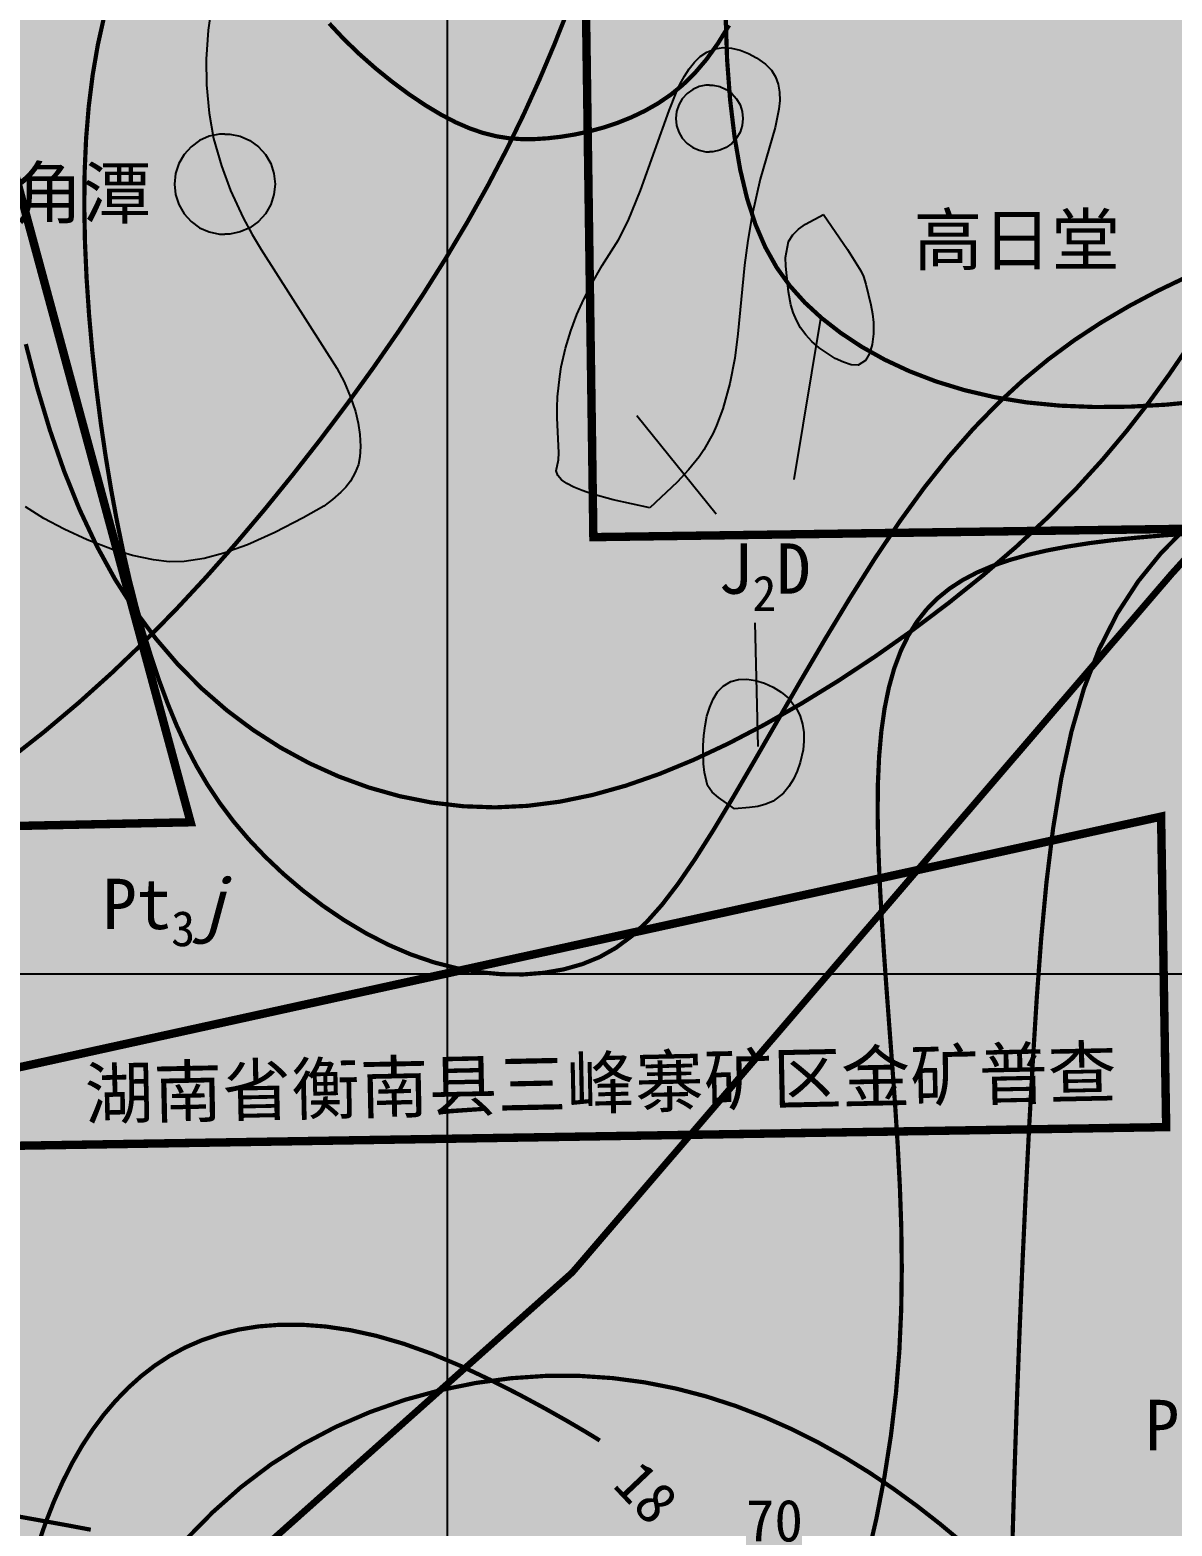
# Model space of a CAD drawing. Extents: x 13788 to 14373, y 59028 to 59855.
# Drawn here: x 14075.2 to 14143.1, y 59367.1 to 59456.2 of the extents above; entities that cross this region are included whole.
import ezdxf

# ---------------------------------------------------------------- set-up
doc = ezdxf.new("R2010")
doc.units = 0
doc.header["$LTSCALE"] = 0.5
doc.header["$MEASUREMENT"] = 0
doc.layers.get('0').update_dxf_attribs({"color": 6})
for name, color, linetype in [('TREE_LAYER', 7, 'Continuous'), ('三口', 7, 'Continuous'), ('图框', 7, 'Continuous'), ('地名', 7, 'Continuous'), ('地层产状', 7, 'Continuous'), ('地层代号', 7, 'Continuous'), ('地质界线', 7, 'Continuous'), ('填色', 6, 'Continuous'), ('异常WL', 7, 'Continuous'), ('异常WT', 7, 'Continuous'), ('构造', 7, 'Continuous'), ('矿点WT', 7, 'Continuous')]:
    doc.layers.add(name, color=color, linetype=linetype)
doc.styles.add('HZTXT', font='', dxfattribs={"height": 1})
doc.styles.get("Standard").update_dxf_attribs({"font": ''})
doc.styles.get('HZTXT').set_extended_font_data('SimSun')
doc.styles.get('Standard').set_extended_font_data('SimSun')

# ---------------------------------------------------------------- blocks, each defined once
blk = doc.blocks.new('279')
at = {"true_color": 0xd70065}
blk.add_hatch(color=232, dxfattribs=at).paths.add_polyline_path([(-0.001231, 0.49567), (0.050142, 0.495571), (0.152115, 0.473896), (0.247353, 0.431494), (0.331693, 0.370216), (0.401451, 0.292743), (0.453576, 0.202459), (0.485791, 0.103311), (0.496688, -0.000369), (0.496688, -0.000369), (0.485791, -0.104049), (0.453576, -0.203197), (0.401451, -0.293481), (0.331693, -0.370954), (0.247353, -0.432231), (0.152115, -0.474634), (0.050142, -0.496309), (-0.001129, -0.496396), (-0.001129, -0.496396), (-0.054109, -0.496309), (-0.156081, -0.474634), (-0.251319, -0.432231), (-0.33566, -0.370954), (-0.405417, -0.293481), (-0.457543, -0.203197), (-0.489758, -0.104049), (-0.500655, -0.000369), (-0.489758, 0.103311), (-0.457543, 0.202459), (-0.405417, 0.292743), (-0.33566, 0.370216), (-0.251319, 0.431494), (-0.156081, 0.473896), (-0.054109, 0.495571), (-0.001231, 0.49567)])
at = {"color": 18, "true_color": 0x000000}
for points in [[(-0.001231, 0.49567), (-0.054109, 0.495571), (-0.156081, 0.473896), (-0.251319, 0.431494), (-0.33566, 0.370216), (-0.405417, 0.292743), (-0.457543, 0.202459), (-0.489758, 0.103311), (-0.500655, -0.000369), (-0.489758, -0.104049), (-0.457543, -0.203197), (-0.405417, -0.293481), (-0.33566, -0.370954), (-0.251319, -0.432231), (-0.156081, -0.474634), (-0.054109, -0.496309), (-0.001129, -0.496396)], [(-0.001231, 0.49567), (0.050142, 0.495571), (0.152115, 0.473896), (0.247353, 0.431494), (0.331693, 0.370216), (0.401451, 0.292743), (0.453576, 0.202459), (0.485791, 0.103311), (0.496688, -0.000369), (0.496688, -0.000369), (0.485791, -0.104049), (0.453576, -0.203197), (0.401451, -0.293481), (0.331693, -0.370954), (0.247353, -0.432231), (0.152115, -0.474634), (0.050142, -0.496309), (-0.001129, -0.496396)]]:
    blk.add_lwpolyline(points, dxfattribs=at)

msp = doc.modelspace()

# ---------------------------------------------------------------- hatches: boundary and pattern name
at = {"layer": '填色', "true_color": 0xf5e173}
h = msp.add_hatch(color=41, dxfattribs=at)
h.paths.add_polyline_path([(14239.999, 59800.002), (13799.999, 59800.002), (13799.999, 59040.002), (14239.999, 59040.002)])
h.paths.add_polyline_path([(14090.685, 59568.548), (14090.638, 59568.658), (14090.592, 59568.768), (14090.546, 59568.878), (14090.5, 59568.986), (14090.454, 59569.095), (14090.409, 59569.202), (14090.364, 59569.309), (14090.319, 59569.414), (14090.275, 59569.519), (14090.231, 59569.623), (14090.187, 59569.726), (14090.144, 59569.828), (14090.101, 59569.929), (14090.058, 59570.028), (14090.016, 59570.127), (14089.975, 59570.224), (14089.934, 59570.32), (14089.893, 59570.415), (14089.853, 59570.508), (14089.814, 59570.6), (14089.775, 59570.69), (14089.736, 59570.779), (14089.699, 59570.866), (14089.662, 59570.952), (14089.625, 59571.036), (14089.589, 59571.118), (14089.554, 59571.198), (14089.52, 59571.277), (14089.486, 59571.354), (14089.486, 59571.354), (14089.721, 59570.818), (14090.262, 59569.55), (14090.726, 59568.451), (14090.726, 59568.451), (14090.726, 59568.451)], flags=16)
at = {"layer": '填色', "linetype": 'Continuous', "true_color": 0xfb98f3}
h = msp.add_hatch(color=211, dxfattribs=at)
h.paths.add_polyline_path([(14067.727, 59509.209), (14068.155, 59510.018), (14068.593, 59510.712), (14069.084, 59511.341), (14070.073, 59512.477), (14071.86, 59514.39), (14071.949, 59514.543), (14071.938, 59514.665), (14071.796, 59514.761), (14071.619, 59514.755), (14071.422, 59514.654), (14070.88, 59514.277), (14070.641, 59514.19), (14070.086, 59514.166), (14069.95, 59514.207), (14069.829, 59514.292), (14069.716, 59514.468), (14069.644, 59514.697), (14069.281, 59516.652), (14069.079, 59517.552), (14068.948, 59517.747), (14068.706, 59517.819), (14068.624, 59517.798), (14068.578, 59517.734), (14068.545, 59517.364), (14068.768, 59514.105), (14068.801, 59512.84), (14068.73, 59512.105), (14068.665, 59511.983), (14068.557, 59511.897), (14068.266, 59511.8), (14067.919, 59511.778), (14067.545, 59511.828), (14067.186, 59511.957), (14066.559, 59512.331), (14065.495, 59513.035), (14063.838, 59514.257), (14063.441, 59514.447), (14063.051, 59514.522), (14063.222, 59513.634), (14063.539, 59512.233), (14063.235, 59513.258), (14062.962, 59514.256), (14062.679, 59515.347), (14062.547, 59515.955), (14062.272, 59517.67), (14061.621, 59522.395), (14061.512, 59523.07), (14061.424, 59523.508), (14061.306, 59523.899), (14060.853, 59524.887), (14060.647, 59525.475), (14060.567, 59525.808), (14060.528, 59526.074), (14060.507, 59526.837), (14060.467, 59527.128), (14060.409, 59527.306), (14060.117, 59528.003), (14060.031, 59528.255), (14059.935, 59528.631), (14059.784, 59529.396), (14059.516, 59530.238), (14059.433, 59530.612), (14059.397, 59530.901), (14059.414, 59531.307), (14059.447, 59531.517), (14059.587, 59532.113), (14059.717, 59533.11), (14059.664, 59533.537), (14059.428, 59534.66), (14059.175, 59535.761), (14058.986, 59536.328), (14058.645, 59537.092), (14057.254, 59538.255), (14055.962, 59539.419), (14055.39, 59540.003), (14053.961, 59541.603), (14052.798, 59542.788), (14052.549, 59543.105), (14052.455, 59543.317), (14052.358, 59543.93), (14052.334, 59544.566), (14052.393, 59545.009), (14052.531, 59545.418), (14052.733, 59545.77), (14052.965, 59546.023), (14053.422, 59546.342), (14054.172, 59546.73), (14054.602, 59546.881), (14055.065, 59546.938), (14055.398, 59546.914), (14055.665, 59546.829), (14055.877, 59546.664), (14056.027, 59546.436), (14056.089, 59546.262), (14056.12, 59546.044), (14056.09, 59544.698), (14056.134, 59544.522), (14056.227, 59544.403), (14056.373, 59544.334), (14056.549, 59544.299), (14057.047, 59544.305), (14057.753, 59544.437), (14058.317, 59544.635), (14058.704, 59544.868), (14058.897, 59545.092), (14059.291, 59545.983), (14059.999, 59547.411), (14060.348, 59548.222), (14060.458, 59548.561), (14060.52, 59548.931), (14060.511, 59550.895), (14060.554, 59551.21), (14060.717, 59551.861), (14060.729, 59552.116), (14060.673, 59552.33), (14060.57, 59552.536), (14059.847, 59553.524), (14059.572, 59553.975), (14059.442, 59554.327), (14059.425, 59554.657), (14059.528, 59554.911), (14059.772, 59555.183), (14060.231, 59555.571), (14061.062, 59556.184), (14061.36, 59556.461), (14061.728, 59556.943), (14061.788, 59557.092), (14061.795, 59557.242), (14061.716, 59557.421), (14061.566, 59557.471), (14061.492, 59557.422), (14061.182, 59557.051), (14060.883, 59556.852), (14060.625, 59556.802), (14060.321, 59556.926), (14059.618, 59557.389), (14059.354, 59557.616), (14059.156, 59557.838), (14059.026, 59558.066), (14058.975, 59558.239), (14058.971, 59558.494), (14059.022, 59558.726), (14059.2, 59559.093), (14059.543, 59559.55), (14060.558, 59560.701), (14060.971, 59561.08), (14061.697, 59561.501), (14063.812, 59562.314), (14064.053, 59562.456), (14064.322, 59562.673), (14064.863, 59563.235), (14065.307, 59563.811), (14065.586, 59564.322), (14065.748, 59564.842), (14065.711, 59565.055), (14065.507, 59565.485), (14062.876, 59570.106), (14062.507, 59570.938), (14062.441, 59571.244), (14062.422, 59571.519), (14062.443, 59571.844), (14062.511, 59572.198), (14062.729, 59572.727), (14063.13, 59573.297), (14063.455, 59573.582), (14063.841, 59573.777), (14064.313, 59573.899), (14064.955, 59573.952), (14066.1, 59573.883), (14069.022, 59573.492), (14070.128, 59573.377), (14071.822, 59573.311), (14073.653, 59573.328), (14073.915, 59573.382), (14075.269, 59574.055), (14075.702, 59574.203), (14076.126, 59574.303), (14076.835, 59574.392), (14077.66, 59574.414), (14078.317, 59574.364), (14078.874, 59574.251), (14079.207, 59574.121), (14079.523, 59573.919), (14079.809, 59573.647), (14080.038, 59573.34), (14080.355, 59572.719), (14081.51, 59570.044), (14081.925, 59569.314), (14082.39, 59568.665), (14082.967, 59568.036), (14083.529, 59567.585), (14084.129, 59567.265), (14084.325, 59567.213), (14084.557, 59567.201), (14084.778, 59567.231), (14084.945, 59567.294), (14085.448, 59567.638), (14086.711, 59569.049), (14087.128, 59569.413), (14087.654, 59569.707), (14089.401, 59570.506), (14089.937, 59570.787), (14090.601, 59571.228), (14092.927, 59572.933), (14093.739, 59573.416), (14094.604, 59573.827), (14095.389, 59574.088), (14096.141, 59574.2), (14096.482, 59574.162), (14097.645, 59573.822), (14098.017, 59573.761), (14098.994, 59573.808), (14100.489, 59574.007), (14102.299, 59574.34), (14103.616, 59574.682), (14104.034, 59574.847), (14104.399, 59575.057), (14104.605, 59575.25), (14104.665, 59575.417), (14104.631, 59575.503), (14104.544, 59575.594), (14104.239, 59575.718), (14102.317, 59576.077), (14098.049, 59576.746), (14097.122, 59576.833), (14096.359, 59576.835), (14095.659, 59576.779), (14094.866, 59576.671), (14093.41, 59576.349), (14092.124, 59575.974), (14088.425, 59574.776), (14087.407, 59574.5), (14086.925, 59574.418), (14086.544, 59574.391), (14086.184, 59574.412), (14085.725, 59574.491), (14085.164, 59574.67), (14084.475, 59575.028), (14083.866, 59575.46), (14083.282, 59575.988), (14082.153, 59577.238), (14078.013, 59582.184), (14077.329, 59582.9), (14076.534, 59583.653), (14075.744, 59584.312), (14074.904, 59584.904), (14074.092, 59585.38), (14073.268, 59585.768), (14072.705, 59585.978), (14072.06, 59586.165), (14071.469, 59586.291), (14070.777, 59586.389), (14061.467, 59587.046), (14060.445, 59587.08), (14059.597, 59587.05), (14057.571, 59586.885), (14056.323, 59586.729), (14055.901, 59586.625), (14055.398, 59586.435), (14053.743, 59585.595), (14052.527, 59584.865), (14052.077, 59584.542), (14051.586, 59584.134), (14050.617, 59583.166), (14049.616, 59581.951), (14048.713, 59580.667), (14047.797, 59579.137), (14046.904, 59577.374), (14046.095, 59575.496), (14044.934, 59572.384), (14044.019, 59569.683), (14043.767, 59568.635), (14043.599, 59567.49), (14043.409, 59565.569), (14043.227, 59563.255), (14043.151, 59561.53), (14043.208, 59559.946), (14043.155, 59558.921), (14043.125, 59557.17), (14042.623, 59547.599), (14042.646, 59546.656), (14042.853, 59545.238), (14042.847, 59544.283), (14042.73, 59543.2), (14042.301, 59541.453), (14041.606, 59537.057), (14041.63, 59536.603), (14041.717, 59536.133), (14042.29, 59534.821), (14042.388, 59534.425), (14042.403, 59534.084), (14042.318, 59533.623), (14041.858, 59532.249), (14041.503, 59530.801), (14041.306, 59529.602), (14041.262, 59528.522), (14041.3, 59527.752), (14041.405, 59526.964), (14041.535, 59526.321), (14041.712, 59525.744), (14042.107, 59524.774), (14042.6, 59523.687), (14044.45, 59519.964), (14044.729, 59519.284), (14044.874, 59518.699), (14044.929, 59518.141), (14044.949, 59517.294), (14044.887, 59514.376), (14044.736, 59512.22), (14044.401, 59509.777), (14044.409, 59509.193), (14044.473, 59508.871), (14044.594, 59508.529), (14044.782, 59508.168), (14045.052, 59507.789), (14045.411, 59507.391), (14045.854, 59506.975), (14046.962, 59506.087), (14048.31, 59505.125), (14054.678, 59500.778), (14058.309, 59498.256), (14060.462, 59496.703), (14060.969, 59496.299), (14061.286, 59495.995), (14061.867, 59495.247), (14062.547, 59494.191), (14063.196, 59493.006), (14063.771, 59491.759), (14064.502, 59489.825), (14065.189, 59487.808), (14065.533, 59486.59), (14065.831, 59485.174), (14066.038, 59483.801), (14066.171, 59482.533), (14066.266, 59481.009), (14066.291, 59479.683), (14066.251, 59477.798), (14066.155, 59475.925), (14066.033, 59474.476), (14065.825, 59472.758), (14065.445, 59470.36), (14064.897, 59467.797), (14064.12, 59464.843), (14062.304, 59458.698), (14062.057, 59457.527), (14061.904, 59456.301), (14061.857, 59455.578), (14061.854, 59454.958), (14061.893, 59454.255), (14061.975, 59453.546), (14062.107, 59452.809), (14062.304, 59451.983), (14062.495, 59451.338), (14062.733, 59450.686), (14063.512, 59448.855), (14065.747, 59444.006), (14066.471, 59442.28), (14066.904, 59441.096), (14067.202, 59440.167), (14068.016, 59437.112), (14068.251, 59436.34), (14068.726, 59435.139), (14069.321, 59433.912), (14069.816, 59433.049), (14070.377, 59432.2), (14071.083, 59431.262), (14071.726, 59430.518), (14072.423, 59429.803), (14073.179, 59429.11), (14074.008, 59428.434), (14074.895, 59427.791), (14075.986, 59427.1), (14077.187, 59426.453), (14078.555, 59425.836), (14080.075, 59425.257), (14081.253, 59424.899), (14082.512, 59424.629), (14083.442, 59424.524), (14084.326, 59424.546), (14085.527, 59424.727), (14086.694, 59425.035), (14088.093, 59425.536), (14089.713, 59426.255), (14091.414, 59427.132), (14092.627, 59427.839), (14093.15, 59428.231), (14093.646, 59428.66), (14093.936, 59428.96), (14094.22, 59429.326), (14094.508, 59429.828), (14094.69, 59430.319), (14094.779, 59430.768), (14094.814, 59431.386), (14094.78, 59432.093), (14094.685, 59432.76), (14094.515, 59433.468), (14094.23, 59434.324), (14093.84, 59435.23), (14093.412, 59436.035), (14088.905, 59443.099), (14088.375, 59443.99), (14087.845, 59444.984), (14087.093, 59446.608), (14086.54, 59448.072), (14086.081, 59449.71), (14085.809, 59451.223), (14085.656, 59452.91), (14085.638, 59454.424), (14085.747, 59456.147), (14086.004, 59457.981), (14086.291, 59459.361), (14086.637, 59460.623), (14088.012, 59464.648), (14088.421, 59465.963), (14088.709, 59467.172), (14088.934, 59468.588), (14089.018, 59469.887), (14088.97, 59471.059), (14088.877, 59471.754), (14088.752, 59472.401), (14088.593, 59473.043), (14088.409, 59473.618), (14088.164, 59474.215), (14087.806, 59474.954), (14086.94, 59476.485), (14086.484, 59477.16), (14086.061, 59477.715), (14085.669, 59478.165), (14085.278, 59478.529), (14084.73, 59478.963), (14084.321, 59479.189), (14079.91, 59480.96), (14079.177, 59481.306), (14078.349, 59481.78), (14077.429, 59482.431), (14076.742, 59483.059), (14076.116, 59483.857), (14075.911, 59484.198), (14075.727, 59484.598), (14075.458, 59485.47), (14075.278, 59486.466), (14075.214, 59487.353), (14075.246, 59488.368), (14075.473, 59490.749), (14075.78, 59492.732), (14076.113, 59494.237), (14076.879, 59497.105), (14077.059, 59498.117), (14077.132, 59499.084), (14077.108, 59500.078), (14077.001, 59500.793), (14076.814, 59501.446), (14076.47, 59502.219), (14075.971, 59502.98), (14075.305, 59503.73), (14074.461, 59504.455), (14073.769, 59504.931), (14073.065, 59505.341), (14067.825, 59508.115), (14067.602, 59508.271), (14067.504, 59508.451), (14067.569, 59508.814)])
h.paths.add_polyline_path([(14060.978, 59528.048), (14061.03, 59527.772), (14061.457, 59528.419), (14061.981, 59529.319), (14062.512, 59529.879), (14062.686, 59530.127), (14062.919, 59530.622), (14063.283, 59531.645), (14063.427, 59531.906), (14063.508, 59531.944), (14063.583, 59531.928), (14064.095, 59531.582), (14064.29, 59531.488), (14065.16, 59531.255), (14065.517, 59531.211), (14065.902, 59531.214), (14066.494, 59531.339), (14066.869, 59531.497), (14067.205, 59531.706), (14067.481, 59531.959), (14067.683, 59532.249), (14067.803, 59532.567), (14067.833, 59532.905), (14067.764, 59533.253), (14067.691, 59533.427), (14067.461, 59533.763), (14067.112, 59534.065), (14066.638, 59534.314), (14066.353, 59534.413), (14065.4, 59534.62), (14063.835, 59534.825), (14063.38, 59534.97), (14062.268, 59535.033), (14062.036, 59535.083), (14061.879, 59535.153), (14061.748, 59535.278), (14061.638, 59535.5), (14061.524, 59536.595), (14061.436, 59536.869), (14061.323, 59536.98), (14061.141, 59536.967), (14060.945, 59536.833), (14060.823, 59536.685), (14060.58, 59536.259), (14060.451, 59536.103), (14060.297, 59535.981), (14060.086, 59535.922), (14060.006, 59535.95), (14060.091, 59531.483), (14060.113, 59530.931), (14060.14, 59530.607), (14060.187, 59530.331), (14060.249, 59530.117), (14060.309, 59529.98), (14060.39, 59529.83), (14060.615, 59529.466), (14060.729, 59529.258), (14060.823, 59529.037), (14060.858, 59528.924), (14060.905, 59528.694)], flags=17)
at = {"layer": '填色', "linetype": 'Continuous', "true_color": 0xffb3ff}
for points in [[(14117.254, 59438.077), (14117.65, 59442.174), (14117.849, 59443.64), (14118.113, 59445.163), (14118.594, 59447.288), (14119.48, 59450.355), (14119.702, 59451.449), (14119.748, 59451.971), (14119.736, 59452.469), (14119.657, 59452.94), (14119.498, 59453.377), (14119.251, 59453.776), (14118.903, 59454.132), (14118.365, 59454.516), (14117.889, 59454.771), (14117.392, 59454.964), (14116.887, 59455.084), (14116.391, 59455.116), (14115.919, 59455.05), (14115.41, 59454.844), (14115.025, 59454.579), (14114.676, 59454.244), (14114.361, 59453.849), (14114.076, 59453.406), (14113.817, 59452.926), (14113.581, 59452.42), (14113.164, 59451.377), (14111.471, 59446.607), (14110.74, 59444.816), (14110.155, 59443.675), (14109.196, 59442.154), (14108.527, 59440.994), (14108.096, 59440.148), (14107.69, 59439.24), (14107.324, 59438.269), (14107.009, 59437.232), (14106.76, 59436.126), (14106.663, 59435.547), (14106.535, 59434.335), (14106.507, 59433.701), (14106.509, 59433.091), (14106.619, 59431.004), (14106.591, 59430.598), (14106.46, 59429.928), (14106.556, 59429.658), (14106.768, 59429.408), (14107.086, 59429.176), (14107.498, 59428.961), (14107.991, 59428.759), (14108.555, 59428.569), (14109.846, 59428.218), (14112.016, 59427.732), (14113.648, 59429.262), (14114.33, 59429.993), (14114.95, 59430.768), (14115.23, 59431.176), (14115.783, 59432.169), (14115.995, 59432.638), (14116.36, 59433.615), (14116.781, 59435.134), (14117.07, 59436.647)], [(14124.735, 59441.49), (14124.57, 59441.83), (14123.785, 59443.112), (14122.346, 59445.179), (14121.278, 59444.611), (14120.866, 59444.315), (14120.526, 59443.974), (14120.28, 59443.572), (14120.094, 59442.628), (14120.108, 59442.109), (14120.28, 59440.588), (14120.409, 59439.812), (14120.552, 59439.348), (14120.745, 59438.892), (14120.993, 59438.449), (14121.298, 59438.025), (14121.661, 59437.624), (14122.087, 59437.252), (14123.054, 59436.626), (14123.548, 59436.393), (14124.006, 59436.245), (14124.412, 59436.226), (14124.858, 59436.504), (14125.094, 59436.917), (14125.253, 59437.458), (14125.332, 59438.084), (14125.331, 59438.751), (14125.276, 59439.278), (14125.174, 59439.811), (14124.872, 59441.047)], [(14120.969, 59412.581), (14121.134, 59413.331), (14121.184, 59413.847), (14121.175, 59414.356), (14121.101, 59414.854), (14120.958, 59415.335), (14120.739, 59415.795), (14120.268, 59416.399), (14119.844, 59416.761), (14119.364, 59417.065), (14118.849, 59417.302), (14118.318, 59417.464), (14117.792, 59417.54), (14117.292, 59417.523), (14116.837, 59417.402), (14116.378, 59417.119), (14116.058, 59416.775), (14115.795, 59416.352), (14115.585, 59415.866), (14115.423, 59415.333), (14115.306, 59414.768), (14115.23, 59414.188), (14115.188, 59413.591), (14115.217, 59412.494), (14115.274, 59411.994), (14115.46, 59411.204), (14115.728, 59410.816), (14116.1, 59410.491), (14117.066, 59409.826), (14117.944, 59409.894), (14118.446, 59409.97), (14118.922, 59410.094), (14119.362, 59410.286), (14119.975, 59410.761), (14120.296, 59411.149), (14120.57, 59411.59), (14120.794, 59412.072)]]:
    msp.add_hatch(color=211, dxfattribs=at).paths.add_polyline_path(points)

# ---------------------------------------------------------------- linework, layer by layer
at = {"layer": 'TREE_LAYER', "color": 5, "const_width": 0.5, "elevation": 564.752}
msp.add_lwpolyline([(14107.244, 59527.557), (14181.762, 59528.611), (14182.158, 59500.911), (14157.316, 59500.557), (14157.709, 59472.856), (14174.272, 59473.092), (14174.536, 59454.625), (14157.971, 59454.39), (14158.365, 59426.689), (14108.666, 59425.988)], close=True, dxfattribs=at)
at = {"layer": 'TREE_LAYER', "color": 6, "const_width": 0.5, "elevation": -20.418}
msp.add_lwpolyline([(14072.331, 59454.771), (14084.711, 59409.025), (14043.32, 59408.141), (14042.337, 59454.13), (14072.331, 59454.771)], close=True, dxfattribs=at)
at = {"layer": '三口', "color": 5, "ltscale": 2, "const_width": 0.5, "elevation": 10, "flags": 128}
msp.add_lwpolyline([(14051.571, 59389.406), (14142.734, 59390.886), (14142.431, 59409.36), (14051.571, 59389.406), (14051.571, 59389.406)], dxfattribs=at)
at = {"layer": '图框'}
for points, elevation in [([(14099.999, 59040.002), (14099.999, 59800.002)], 17), ([(13799.999, 59400.002), (14239.999, 59400.002)], 7)]:
    msp.add_lwpolyline(points, dxfattribs=dict(at, elevation=elevation))
at = {"layer": '地层代号', "color": 0}
for points, elevation in [([(14122.176, 59438.997), (14120.579, 59429.412)], 725), ([(14111.26, 59433.229), (14115.964, 59427.371)], 724)]:
    msp.add_lwpolyline(points, dxfattribs=dict(at, elevation=elevation))
at = {"layer": '地质界线', "linetype": 'Continuous'}
msp.add_lwpolyline([(14086.004, 59457.981), (14085.747, 59456.147), (14085.638, 59454.424), (14085.656, 59452.91), (14085.809, 59451.223), (14086.081, 59449.71), (14086.54, 59448.072), (14087.093, 59446.608), (14087.845, 59444.984), (14088.375, 59443.99), (14088.905, 59443.099), (14093.412, 59436.035), (14093.84, 59435.23), (14094.23, 59434.324), (14094.515, 59433.468), (14094.685, 59432.76), (14094.78, 59432.093), (14094.814, 59431.386), (14094.779, 59430.768), (14094.69, 59430.319), (14094.508, 59429.828), (14094.22, 59429.326), (14093.936, 59428.96), (14093.646, 59428.66), (14093.15, 59428.231), (14092.627, 59427.839), (14091.414, 59427.132), (14089.713, 59426.255), (14088.093, 59425.536), (14086.694, 59425.035), (14085.527, 59424.727), (14084.326, 59424.546), (14083.442, 59424.524), (14082.512, 59424.629), (14081.253, 59424.899), (14080.075, 59425.257), (14078.555, 59425.836), (14077.187, 59426.453), (14075.986, 59427.1), (14074.895, 59427.791)], dxfattribs=at)
at = {"layer": '地质界线'}
for points, elevation in [([(14112.016, 59427.732), (14109.846, 59428.218), (14108.555, 59428.569), (14107.991, 59428.759), (14107.498, 59428.961), (14107.086, 59429.176), (14106.768, 59429.408), (14106.556, 59429.658), (14106.46, 59429.928), (14106.591, 59430.598), (14106.619, 59431.004), (14106.509, 59433.091), (14106.507, 59433.701), (14106.535, 59434.335), (14106.663, 59435.547), (14106.76, 59436.126), (14107.009, 59437.232), (14107.324, 59438.269), (14107.69, 59439.24), (14108.096, 59440.148), (14108.527, 59440.994), (14109.196, 59442.154), (14110.155, 59443.675), (14110.74, 59444.816), (14111.471, 59446.607), (14113.164, 59451.377), (14113.581, 59452.42), (14113.817, 59452.926), (14114.076, 59453.406), (14114.361, 59453.849), (14114.676, 59454.244), (14115.025, 59454.579), (14115.41, 59454.844), (14115.919, 59455.05), (14116.391, 59455.116), (14116.887, 59455.084), (14117.392, 59454.964), (14117.889, 59454.771), (14118.365, 59454.516), (14118.903, 59454.132), (14119.251, 59453.776), (14119.498, 59453.377), (14119.657, 59452.94), (14119.736, 59452.469), (14119.748, 59451.971), (14119.702, 59451.449), (14119.48, 59450.355), (14118.594, 59447.288), (14118.113, 59445.163), (14117.849, 59443.64), (14117.65, 59442.174), (14117.254, 59438.077), (14117.07, 59436.647), (14116.781, 59435.134), (14116.36, 59433.615), (14115.995, 59432.638), (14115.783, 59432.169), (14115.23, 59431.176), (14114.95, 59430.768), (14114.33, 59429.993), (14113.648, 59429.262), (14112.016, 59427.732)], 543), ([(14122.346, 59445.179), (14123.785, 59443.112), (14124.57, 59441.83), (14124.735, 59441.49), (14124.872, 59441.047), (14125.174, 59439.811), (14125.276, 59439.278), (14125.331, 59438.751), (14125.332, 59438.084), (14125.253, 59437.458), (14125.094, 59436.917), (14124.858, 59436.504), (14124.412, 59436.226), (14124.006, 59436.245), (14123.548, 59436.393), (14123.054, 59436.626), (14122.087, 59437.252), (14121.661, 59437.624), (14121.298, 59438.025), (14120.993, 59438.449), (14120.745, 59438.892), (14120.552, 59439.348), (14120.409, 59439.812), (14120.28, 59440.588), (14120.108, 59442.109), (14120.094, 59442.628), (14120.28, 59443.572), (14120.526, 59443.974), (14120.866, 59444.315), (14121.278, 59444.611), (14122.346, 59445.179)], 524), ([(14118.271, 59420.893), (14118.449, 59413.527)], 726), ([(14117.066, 59409.826), (14116.1, 59410.491), (14115.728, 59410.816), (14115.46, 59411.204), (14115.274, 59411.994), (14115.217, 59412.494), (14115.188, 59413.591), (14115.23, 59414.188), (14115.306, 59414.768), (14115.423, 59415.333), (14115.585, 59415.866), (14115.795, 59416.352), (14116.058, 59416.775), (14116.378, 59417.119), (14116.837, 59417.402), (14117.292, 59417.523), (14117.792, 59417.54), (14118.318, 59417.464), (14118.849, 59417.302), (14119.364, 59417.065), (14119.844, 59416.761), (14120.268, 59416.399), (14120.739, 59415.795), (14120.958, 59415.335), (14121.101, 59414.854), (14121.175, 59414.356), (14121.184, 59413.847), (14121.134, 59413.331), (14120.969, 59412.581), (14120.794, 59412.072), (14120.57, 59411.59), (14120.296, 59411.149), (14119.975, 59410.761), (14119.362, 59410.286), (14118.922, 59410.094), (14118.446, 59409.97), (14117.944, 59409.894), (14117.066, 59409.826)], 571)]:
    msp.add_lwpolyline(points, dxfattribs=dict(at, elevation=elevation))
at = {"layer": '异常WL', "color": 10, "const_width": 0.25}
for points in [[(14073.867, 59412.725), (14076, 59414.405), (14078.062, 59416.142), (14080.052, 59417.936), (14081.975, 59419.782), (14083.837, 59421.678), (14085.644, 59423.622), (14087.401, 59425.609), (14089.116, 59427.639), (14090.793, 59429.707), (14092.436, 59431.809), (14094.04, 59433.941), (14095.596, 59436.093), (14097.098, 59438.259), (14098.536, 59440.432), (14099.903, 59442.603), (14101.191, 59444.767), (14102.392, 59446.916), (14103.501, 59449.043), (14104.524, 59451.147), (14105.467, 59453.229), (14106.338, 59455.287), (14107.146, 59457.322)], [(14144.848, 59434.078), (14142.72, 59433.87), (14140.588, 59433.751), (14138.479, 59433.73), (14136.417, 59433.812), (14134.428, 59434.006), (14132.533, 59434.315), (14130.738, 59434.734), (14129.047, 59435.252), (14127.462, 59435.861), (14125.987, 59436.551), (14124.625, 59437.313), (14123.379, 59438.138), (14122.251, 59439.016), (14121.244, 59439.944), (14120.352, 59440.941), (14119.568, 59442.033), (14118.887, 59443.247), (14118.303, 59444.606), (14117.808, 59446.137), (14117.396, 59447.865), (14117.061, 59449.816), (14116.799, 59452.002), (14116.62, 59454.379), (14116.535, 59456.892)], [(14144.068, 59426.196), (14142.492, 59426.086), (14140.983, 59425.957), (14139.543, 59425.807), (14138.174, 59425.632), (14136.876, 59425.429), (14135.65, 59425.196), (14134.498, 59424.93), (14133.421, 59424.627), (14132.418, 59424.282), (14131.489, 59423.887), (14130.631, 59423.436), (14129.844, 59422.924), (14129.128, 59422.342), (14128.48, 59421.685), (14127.9, 59420.947), (14127.387, 59420.12), (14126.94, 59419.198), (14126.558, 59418.174), (14126.24, 59417.042), (14125.985, 59415.795), (14125.792, 59414.426), (14125.66, 59412.928), (14125.587, 59411.295), (14125.572, 59409.524), (14125.609, 59407.627), (14125.688, 59405.618), (14125.802, 59403.514), (14125.943, 59401.329), (14126.104, 59399.079), (14126.275, 59396.78), (14126.45, 59394.447), (14126.62, 59392.092), (14126.772, 59389.718), (14126.896, 59387.324), (14126.979, 59384.911), (14127.009, 59382.478), (14126.975, 59380.025), (14126.863, 59377.551), (14126.662, 59375.056), (14126.364, 59372.546), (14125.973, 59370.047), (14125.498, 59367.59), (14124.946, 59365.207)], [(14078.775, 59366.931), (14077.377, 59367.194), (14075.966, 59367.449), (14074.543, 59367.705)]]:
    msp.add_lwpolyline(points, dxfattribs=at)
at = {"layer": '异常WL', "color": 94, "true_color": 0x00af00, "const_width": 0.25}
msp.add_lwpolyline([(14144.063, 59441.522), (14142.257, 59440.655), (14140.533, 59439.74), (14138.878, 59438.764), (14137.28, 59437.713), (14135.73, 59436.57), (14134.217, 59435.321), (14132.732, 59433.949), (14131.266, 59432.439), (14129.81, 59430.776), (14128.354, 59428.943), (14126.89, 59426.924), (14125.41, 59424.718), (14123.928, 59422.369), (14122.457, 59419.936), (14121.013, 59417.478), (14119.611, 59415.054), (14118.267, 59412.721), (14116.994, 59410.538), (14115.809, 59408.565), (14114.72, 59406.845), (14113.71, 59405.373), (14112.756, 59404.127), (14111.834, 59403.087), (14110.922, 59402.233), (14109.996, 59401.545), (14109.032, 59401.001), (14108.007, 59400.583), (14106.904, 59400.272), (14105.729, 59400.067), (14104.493, 59399.97), (14103.209, 59399.982), (14101.887, 59400.105), (14100.54, 59400.34), (14099.18, 59400.69), (14097.818, 59401.157), (14096.466, 59401.738), (14095.135, 59402.424), (14093.835, 59403.202), (14092.576, 59404.058), (14091.369, 59404.98), (14090.225, 59405.954), (14089.155, 59406.968), (14088.168, 59408.009), (14087.271, 59409.066), (14086.46, 59410.144), (14085.724, 59411.248), (14085.055, 59412.386), (14084.443, 59413.564), (14083.879, 59414.789), (14083.354, 59416.069), (14082.858, 59417.408), (14082.384, 59418.815), (14081.93, 59420.291), (14081.498, 59421.839), (14081.087, 59423.463), (14080.697, 59425.163), (14080.33, 59426.944), (14079.986, 59428.807), (14079.665, 59430.754), (14079.368, 59432.786), (14079.1, 59434.884), (14078.867, 59437.029), (14078.674, 59439.199), (14078.526, 59441.374), (14078.429, 59443.533), (14078.388, 59445.657), (14078.409, 59447.724), (14078.497, 59449.717), (14078.655, 59451.638), (14078.887, 59453.492), (14079.194, 59455.282), (14079.58, 59457.015)], dxfattribs=at)
at = {"layer": '异常WL', "color": 170, "const_width": 0.25}
msp.add_lwpolyline([(14116.74, 59456.444), (14116.063, 59455.347), (14115.383, 59454.404), (14114.695, 59453.596), (14113.992, 59452.905), (14113.268, 59452.312), (14112.515, 59451.8), (14111.731, 59451.353), (14110.919, 59450.964), (14110.09, 59450.632), (14109.249, 59450.354), (14108.406, 59450.126), (14107.567, 59449.946), (14106.742, 59449.812), (14105.938, 59449.72), (14105.16, 59449.67), (14104.4, 59449.668), (14103.647, 59449.722), (14102.889, 59449.841), (14102.117, 59450.033), (14101.319, 59450.306), (14100.484, 59450.668), (14099.602, 59451.128), (14098.665, 59451.691), (14097.691, 59452.346), (14096.698, 59453.082), (14095.708, 59453.883), (14094.741, 59454.737), (14093.817, 59455.631), (14092.957, 59456.552)], dxfattribs=at)
at = {"layer": '异常WL', "const_width": 0.25}
for points in [[(14144.038, 59437.314), (14142.908, 59435.663), (14141.688, 59433.985), (14140.365, 59432.288), (14138.927, 59430.576), (14137.363, 59428.856), (14135.66, 59427.134), (14133.814, 59425.416), (14131.843, 59423.717), (14129.774, 59422.054), (14127.631, 59420.442), (14125.441, 59418.898), (14123.229, 59417.437), (14121.02, 59416.077), (14118.841, 59414.832), (14116.712, 59413.717), (14114.631, 59412.738), (14112.593, 59411.898), (14110.592, 59411.201), (14108.621, 59410.65), (14106.675, 59410.249), (14104.746, 59410.001), (14102.83, 59409.909), (14100.922, 59409.977), (14099.028, 59410.2), (14097.156, 59410.573), (14095.316, 59411.091), (14093.515, 59411.749), (14091.761, 59412.542), (14090.064, 59413.465), (14088.432, 59414.512), (14086.871, 59415.68), (14085.384, 59416.973), (14083.973, 59418.396), (14082.64, 59419.954), (14081.385, 59421.652), (14080.21, 59423.494), (14079.117, 59425.487), (14078.107, 59427.635), (14077.181, 59429.937), (14076.34, 59432.366), (14075.583, 59434.889), (14074.911, 59437.471)], [(14084.435, 59366.35), (14086.029, 59367.975), (14087.716, 59369.472), (14089.501, 59370.824), (14091.385, 59372.018), (14093.352, 59373.053), (14095.384, 59373.933), (14097.46, 59374.66), (14099.563, 59375.235), (14101.671, 59375.663), (14103.767, 59375.945), (14105.831, 59376.084), (14107.846, 59376.084), (14109.81, 59375.952), (14111.721, 59375.698), (14113.58, 59375.331), (14115.386, 59374.859), (14117.138, 59374.291), (14118.836, 59373.637), (14120.48, 59372.906), (14122.07, 59372.106), (14123.607, 59371.243), (14125.093, 59370.323), (14126.531, 59369.353), (14127.923, 59368.339), (14129.27, 59367.286), (14130.576, 59366.2)]]:
    msp.add_lwpolyline(points, dxfattribs=at)
at = {"layer": '异常WL', "color": 210, "const_width": 0.25}
msp.add_lwpolyline([(14143.911, 59426.54), (14142.438, 59425.052), (14141.069, 59423.359), (14139.831, 59421.455), (14138.75, 59419.331), (14137.844, 59416.983), (14137.1, 59414.415), (14136.495, 59411.637), (14136.008, 59408.656), (14135.617, 59405.481), (14135.301, 59402.12), (14135.038, 59398.58), (14134.807, 59394.871), (14134.59, 59391.004), (14134.384, 59387.004), (14134.191, 59382.898), (14134.013, 59378.715), (14133.851, 59374.483), (14133.708, 59370.23), (14133.584, 59365.983)], dxfattribs=at)
at = {"layer": '异常WL', "color": 90, "const_width": 0.25}
msp.add_lwpolyline([(14075.591, 59365.912), (14076.075, 59367.313), (14076.583, 59368.611), (14077.117, 59369.811), (14077.678, 59370.921), (14078.269, 59371.947), (14078.893, 59372.897), (14079.551, 59373.778), (14080.247, 59374.596), (14080.982, 59375.357), (14081.76, 59376.06), (14082.585, 59376.699), (14083.462, 59377.273), (14084.394, 59377.777), (14085.385, 59378.208), (14086.439, 59378.563), (14087.559, 59378.837), (14088.751, 59379.027), (14090.013, 59379.126), (14091.346, 59379.127), (14092.75, 59379.021), (14094.225, 59378.802), (14095.771, 59378.463), (14097.388, 59377.995), (14099.076, 59377.391), (14100.823, 59376.655), (14102.569, 59375.831), (14104.244, 59374.978), (14105.776, 59374.151), (14107.094, 59373.407), (14108.125, 59372.803), (14108.8, 59372.394), (14109.046, 59372.237)], dxfattribs=at)
at = {"layer": '构造', "const_width": 0.4, "elevation": 647}
msp.add_lwpolyline([(14208.709, 59480.91), (14201.398, 59475.843), (14186.262, 59464.383), (14169.63, 59453.183), (14143.024, 59423.761), (14107.409, 59382.234), (14068.415, 59347.463), (14052.086, 59334.934)], dxfattribs=at)

# ---------------------------------------------------------------- block references
at = {"layer": '矿点WT'}
for p, xscale, yscale in [((14115.578, 59450.903), 4, 4), ((14086.752, 59446.995), 6, 6)]:
    msp.add_blockref('279', p, dxfattribs=dict(at, xscale=xscale, yscale=yscale))

# ---------------------------------------------------------------- texts
at = {"layer": 'TREE_LAYER', "color": 5, "style": 'HZTXT'}
msp.add_text('湖南省衡南县三峰寨矿区金矿普查', height=3, rotation=1.22381, dxfattribs=at).set_placement((14078.447, 59391.367, -520.418))
at = {"layer": '地名', "style": 'HZTXT'}
for s, p in [('三角潭', (14070.097, 59444.968)), ('高日堂', (14127.717, 59442.18))]:
    msp.add_text(s, height=3, dxfattribs=at).set_placement(p)
at = {"layer": '地层产状', "style": 'HZTXT'}
msp.add_text('70', height=2.5, dxfattribs=at).set_placement((14117.732, 59366.231))
at = {"layer": '地层代号', "char_height": 3, "width": 30.71599, "attachment_point": 1}
for s, insert in [('\\A1;J{\\H0.7x;\\S^ 2;\\H1.429x;D}', (14116.085, 59425.619)), ('\\A1;Pt{\\H0.7x;\\S^ 3;\\fSimSun|b0|i1|c134|p2;\\H1.429x;j}', (14079.474, 59405.667)), ('\\A1;Pt{\\H0.7x;\\S^ 3;\\fSimSun|b0|i1|c134|p2;\\H1.429x;j}', (14141.479, 59374.662))]:
    msp.add_mtext(s, dxfattribs=dict(at, insert=insert))
at = {"layer": '异常WT', "color": 90, "insert": (14109.71, 59369.502), "char_height": 2.5, "width": 4, "attachment_point": 7, "rotation": 313.53119}
msp.add_mtext('\\A1;18', dxfattribs=at)

doc.saveas('drawing.dxf')
